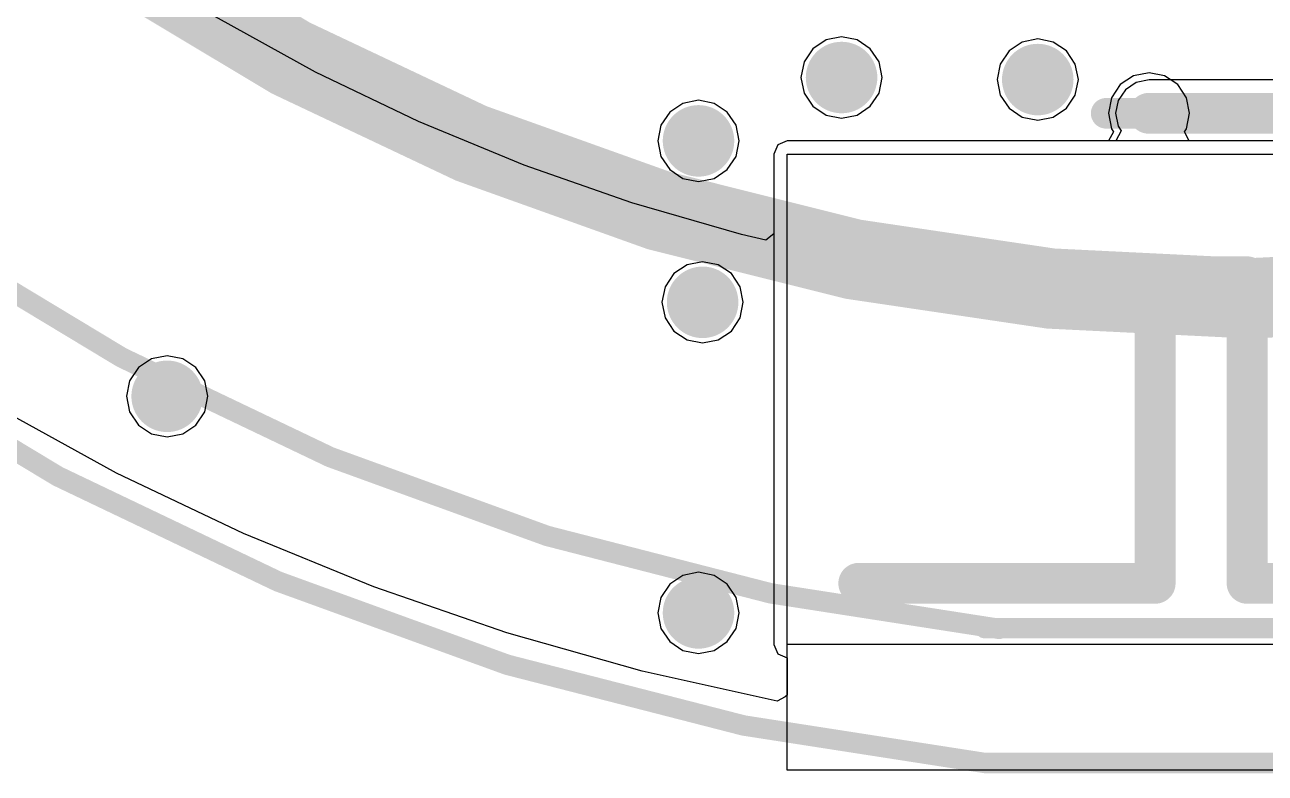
# Model space of a CAD drawing. Header units: millimetres. Extents: x 1.42 to 4.09, y 1.63 to 4.12.
# Drawn here: x 2.16 to 2.767, y 1.632 to 1.998 of the extents above; entities that cross this region are included whole.
import ezdxf

# ---------------------------------------------------------------- set-up
doc = ezdxf.new("R2010")
doc.units = ezdxf.units.MM
doc.header["$MEASUREMENT"] = 0
for name, color, linetype in [('BottomLayer', 5, 'Continuous'), ('BottomSolder', 6, 'Continuous'), ('KeepOutLayer', 6, 'Continuous'), ('Mechanical1', 6, 'Continuous'), ('Mechanical3', 76, 'Continuous'), ('MidLayer1', 16, 'Continuous'), ('MidLayer2', 76, 'Continuous'), ('MultiLayer', 9, 'Continuous'), ('TopLayer', 1, 'Continuous'), ('TopPaste', 8, 'Continuous'), ('ViaHoleLayer', 16, 'Continuous')]:
    doc.layers.add(name, color=color, linetype=linetype)

# ---------------------------------------------------------------- blocks, each defined once
blk = doc.blocks.new('ANT_2_4GHZ_FR408_4L_CMIFA_23')
at = {"layer": 'KeepOutLayer'}
for p, q in [((-0.06, -0.01), (-0.06, 0.29)), ((-0.06, 0.29), (0.45, 0.29)), ((0.45, 0.29), (0.45, 0.05)), ((0.145, 0.05), (0.055, 0.05)), ((0.055, 0.05), (0.055, 0.02)), ((0.245, 0.05), (0.145, 0.05)), ((0.345, 0.05), (0.245, 0.05)), ((0.45, 0.05), (0.345, 0.05)), ((0.055, 0.02), (0.055, -0.01)), ((0.055, -0.01), (-0.06, -0.01))]:
    blk.add_line(p, q, dxfattribs=at)
at = {"layer": 'TopLayer', "const_width": 0.02}
for points in [[(0, 0.26), (0, 0.03)], [(0.045, 0.26), (0, 0.26)], [(0.045, 0.26), (0.045, 0.11)], [(0.135, 0.26), (0.09, 0.26)], [(0.09, 0.26), (0.09, 0.11)], [(0.135, 0.26), (0.135, 0.11)], [(0.225, 0.26), (0.18, 0.26)], [(0.18, 0.26), (0.18, 0.11)], [(0.225, 0.26), (0.225, 0.11)], [(0.415, 0.26), (0.27, 0.26)], [(0.27, 0.26), (0.27, 0.11)], [(0.09, 0.11), (0.045, 0.11)], [(0.18, 0.11), (0.135, 0.11)], [(0.27, 0.11), (0.225, 0.11)], [(0, 0.03), (0, 0.00834)], [(0.25, 0.03), (0, 0.03)], [(0.273, 0.03), (0.25, 0.03)], [(0, 0.00834), (0, 0)]]:
    blk.add_lwpolyline(points, dxfattribs=at)
at = {"layer": 'TopLayer', "const_width": 0.01}
for points in [[(-0.005, 0.26, 1), (0.005, 0.26, 1)], [(-0.005, 0.26, 1), (0.005, 0.26, 1)], [(0.04, 0.26, 1), (0.05, 0.26, 1)], [(0.04, 0.26, 1), (0.05, 0.26, 1)], [(0.085, 0.26, 1), (0.095, 0.26, 1)], [(0.085, 0.26, 1), (0.095, 0.26, 1)], [(0.13, 0.26, 1), (0.14, 0.26, 1)], [(0.13, 0.26, 1), (0.14, 0.26, 1)], [(0.175, 0.26, 1), (0.185, 0.26, 1)], [(0.175, 0.26, 1), (0.185, 0.26, 1)], [(0.22, 0.26, 1), (0.23, 0.26, 1)], [(0.22, 0.26, 1), (0.23, 0.26, 1)], [(0.265, 0.26, 1), (0.275, 0.26, 1)], [(0.265, 0.26, 1), (0.275, 0.26, 1)], [(0.41, 0.26, 1), (0.42, 0.26, 1)], [(0.04, 0.11, 1), (0.05, 0.11, 1)], [(0.04, 0.11, 1), (0.05, 0.11, 1)], [(0.085, 0.11, 1), (0.095, 0.11, 1)], [(0.085, 0.11, 1), (0.095, 0.11, 1)], [(0.13, 0.11, 1), (0.14, 0.11, 1)], [(0.13, 0.11, 1), (0.14, 0.11, 1)], [(0.175, 0.11, 1), (0.185, 0.11, 1)], [(0.175, 0.11, 1), (0.185, 0.11, 1)], [(0.22, 0.11, 1), (0.23, 0.11, 1)], [(0.22, 0.11, 1), (0.23, 0.11, 1)], [(0.265, 0.11, 1), (0.275, 0.11, 1)], [(0.265, 0.11, 1), (0.275, 0.11, 1)], [(-0.005, 0.03, 1), (0.005, 0.03, 1)], [(-0.005, 0.03, 1), (0.005, 0.03, 1)], [(-0.005, 0.03, 1), (0.005, 0.03, 1)], [(0.245, 0.03, 1), (0.255, 0.03, 1)], [(0.245, 0.03, 1), (0.255, 0.03, 1)], [(0.268, 0.03, 1), (0.278, 0.03, 1)], [(-0.005, 0.00834, 1), (0.005, 0.00834, 1)], [(-0.005, 0.00834, 1), (0.005, 0.00834, 1)], [(-0.005, 0, 1), (0.005, 0, 1)]]:
    blk.add_lwpolyline(points, format="xyb", close=True, dxfattribs=at)
at = {"layer": 'TopLayer'}
for points in [[(0.245, 0.025), (0.255, 0.025), (0.245, 0.035), (0.255, 0.035)], [(-0.005, -0.005), (0.005, -0.005), (-0.005, 0.005), (0.005, 0.005)]]:
    blk.add_solid(points, dxfattribs=at)
at = {"layer": 'TopPaste'}
for points in [[(0.245, 0.025), (0.255, 0.025), (0.245, 0.035), (0.255, 0.035)], [(-0.005, -0.005), (0.005, -0.005), (-0.005, 0.005), (0.005, 0.005)]]:
    blk.add_solid(points, dxfattribs=at)

msp = doc.modelspace()

# ---------------------------------------------------------------- linework, layer by layer
at = {"layer": 'BottomLayer'}
for p, q in [((2.52883, 1.93908), (2.52693, 1.93449)), ((2.53343, 1.94098), (2.52883, 1.93908)), ((2.92193, 1.94098), (2.53343, 1.94098)), ((2.52693, 1.93449), (2.52693, 1.69449)), ((2.53343, 1.633), (2.53343, 1.93449)), ((2.53343, 1.93449), (2.92843, 1.93449)), ((2.20527, 1.77845), (2.14494, 1.81159)), ((2.26738, 1.74879), (2.20527, 1.77845)), ((2.33107, 1.72269), (2.26738, 1.74879)), ((2.39613, 1.70023), (2.33107, 1.72269)), ((2.46236, 1.6815), (2.39613, 1.70023)), ((2.52693, 1.69449), (2.52883, 1.6899)), ((2.52883, 1.6899), (2.53343, 1.68799)), ((2.53343, 1.68799), (2.53343, 1.66976)), ((2.52843, 1.66679), (2.46236, 1.6815)), ((2.53343, 1.66976), (2.53246, 1.66894)), ((2.53246, 1.66894), (2.52843, 1.66679)), ((3.04343, 1.633), (2.53343, 1.633))]:
    msp.add_line(p, q, dxfattribs=at)
at = {"layer": 'BottomLayer', "const_width": 0.0135}
for points in [[(2.55325, 1.972, 1), (2.56675, 1.972, 1)], [(2.64925, 1.971, 1), (2.66275, 1.971, 1)], [(2.48325, 1.941, 1), (2.49675, 1.941, 1)], [(2.48525, 1.862, 1), (2.49875, 1.862, 1)], [(2.22325, 1.816, 1), (2.23675, 1.816, 1)], [(2.48325, 1.71, 1), (2.49675, 1.71, 1)]]:
    msp.add_lwpolyline(points, format="xyb", close=True, dxfattribs=at)
at = {"layer": 'BottomSolder', "const_width": 0.0175}
for points in [[(2.55125, 1.972, 1), (2.56875, 1.972, 1)], [(2.64725, 1.971, 1), (2.66475, 1.971, 1)], [(2.48125, 1.941, 1), (2.49875, 1.941, 1)], [(2.48325, 1.862, 1), (2.50075, 1.862, 1)], [(2.22125, 1.816, 1), (2.23875, 1.816, 1)], [(2.48125, 1.71, 1), (2.49875, 1.71, 1)]]:
    msp.add_lwpolyline(points, format="xyb", close=True, dxfattribs=at)
at = {"layer": 'Mechanical1', "const_width": 0.01}
msp.add_lwpolyline([(2.63007, 1.63656, -0.35351), (1.53656, 2.73007)], format="xyb", dxfattribs=at)
at = {"layer": 'Mechanical1', "const_width": 0.005}
for points in [[(2.62757, 1.63656, 1), (2.63257, 1.63656, 1)], [(2.62758, 1.63657, 1), (2.63258, 1.63657, 1)]]:
    msp.add_lwpolyline(points, format="xyb", close=True, dxfattribs=at)
at = {"layer": 'Mechanical1', "const_width": 0.01}
msp.add_lwpolyline([(2.63008, 1.63657), (2.88992, 1.63657)], dxfattribs=at)
at = {"layer": 'Mechanical3'}
for points, const_width in [([(3.75606, 2.86, 1), (1.76394, 2.86, 1)], 0.03937), ([(2.62758, 1.70257, 1), (2.63258, 1.70257, 1)], 0.005), ([(2.63454, 1.7022, 1), (2.63954, 1.7022, 1)], 0.005)]:
    msp.add_lwpolyline(points, format="xyb", close=True, dxfattribs=dict(at, const_width=const_width))
at = {"layer": 'Mechanical3', "const_width": 0.01}
msp.add_lwpolyline([(2.63704, 1.7022, -0.35351), (1.6022, 2.73704)], format="xyb", dxfattribs=at)
msp.add_lwpolyline([(2.63008, 1.70257), (2.88992, 1.70257)], dxfattribs=at)
at = {"layer": 'MidLayer1'}
for p, q in [((2.52883, 1.93908), (2.52693, 1.93449)), ((2.53343, 1.94098), (2.52883, 1.93908)), ((2.92193, 1.94098), (2.53343, 1.94098)), ((2.52693, 1.93449), (2.52693, 1.69449)), ((2.53343, 1.633), (2.53343, 1.93449)), ((2.53343, 1.93449), (2.92843, 1.93449)), ((2.20527, 1.77845), (2.14494, 1.81159)), ((2.26738, 1.74879), (2.20527, 1.77845)), ((2.33107, 1.72269), (2.26738, 1.74879)), ((2.39613, 1.70023), (2.33107, 1.72269)), ((2.46236, 1.6815), (2.39613, 1.70023)), ((2.52693, 1.69449), (2.52883, 1.6899)), ((2.52883, 1.6899), (2.53343, 1.68799)), ((2.53343, 1.68799), (2.53343, 1.66976)), ((2.52843, 1.66679), (2.46236, 1.6815)), ((2.53343, 1.66976), (2.53246, 1.66894)), ((2.53246, 1.66894), (2.52843, 1.66679)), ((3.04343, 1.633), (2.53343, 1.633))]:
    msp.add_line(p, q, dxfattribs=at)
at = {"layer": 'MidLayer1', "const_width": 0.0135}
for points in [[(2.55325, 1.972, 1), (2.56675, 1.972, 1)], [(2.64925, 1.971, 1), (2.66275, 1.971, 1)], [(2.48325, 1.941, 1), (2.49675, 1.941, 1)], [(2.48525, 1.862, 1), (2.49875, 1.862, 1)], [(2.22325, 1.816, 1), (2.23675, 1.816, 1)], [(2.48325, 1.71, 1), (2.49675, 1.71, 1)]]:
    msp.add_lwpolyline(points, format="xyb", close=True, dxfattribs=at)
at = {"layer": 'MidLayer2'}
for p, q in [((2.56, 1.99188), (2.55239, 1.99037)), ((2.56761, 1.99037), (2.56, 1.99188)), ((2.656, 1.99088), (2.64839, 1.98937)), ((2.66361, 1.98937), (2.656, 1.99088)), ((2.54594, 1.98606), (2.54163, 1.97961)), ((2.55239, 1.99037), (2.54594, 1.98606)), ((2.57406, 1.98606), (2.56761, 1.99037)), ((2.57837, 1.97961), (2.57406, 1.98606)), ((2.64194, 1.98506), (2.63763, 1.97861)), ((2.64839, 1.98937), (2.64194, 1.98506)), ((2.67006, 1.98506), (2.66361, 1.98937)), ((2.67437, 1.97861), (2.67006, 1.98506)), ((2.54163, 1.97961), (2.54012, 1.972)), ((2.57988, 1.972), (2.57837, 1.97961)), ((2.63763, 1.97861), (2.63612, 1.971)), ((2.67588, 1.971), (2.67437, 1.97861)), ((2.70282, 1.97286), (2.69637, 1.96855)), ((2.71043, 1.97437), (2.70282, 1.97286)), ((2.71803, 1.97286), (2.71043, 1.97437)), ((2.72448, 1.96855), (2.71803, 1.97286)), ((2.54012, 1.972), (2.54163, 1.96439)), ((2.57837, 1.96439), (2.57988, 1.972)), ((2.63612, 1.971), (2.63763, 1.96339)), ((2.67437, 1.96339), (2.67588, 1.971)), ((2.69637, 1.96855), (2.69206, 1.9621)), ((2.72879, 1.9621), (2.72448, 1.96855)), ((2.49, 1.96088), (2.48239, 1.95937)), ((2.49761, 1.95937), (2.49, 1.96088)), ((2.54163, 1.96439), (2.54594, 1.95794)), ((2.57406, 1.95794), (2.57837, 1.96439)), ((2.63763, 1.96339), (2.64194, 1.95694)), ((2.67006, 1.95694), (2.67437, 1.96339)), ((2.69206, 1.9621), (2.69054, 1.95449)), ((2.73031, 1.95449), (2.72879, 1.9621)), ((2.47594, 1.95506), (2.47163, 1.94861)), ((2.48239, 1.95937), (2.47594, 1.95506)), ((2.50406, 1.95506), (2.49761, 1.95937)), ((2.50837, 1.94861), (2.50406, 1.95506)), ((2.54594, 1.95794), (2.55239, 1.95363)), ((2.56761, 1.95363), (2.57406, 1.95794)), ((2.64194, 1.95694), (2.64839, 1.95263)), ((2.66361, 1.95263), (2.67006, 1.95694)), ((2.69054, 1.95449), (2.69206, 1.94688)), ((2.72879, 1.94688), (2.73031, 1.95449)), ((2.47163, 1.94861), (2.47012, 1.941)), ((2.50988, 1.941), (2.50837, 1.94861)), ((2.55239, 1.95363), (2.56, 1.95212)), ((2.56, 1.95212), (2.56761, 1.95363)), ((2.64839, 1.95263), (2.656, 1.95112)), ((2.656, 1.95112), (2.66361, 1.95263)), ((2.69305, 1.94539), (2.69069, 1.94098)), ((2.69206, 1.94688), (2.69305, 1.94539)), ((2.7278, 1.94539), (2.72879, 1.94688)), ((2.73016, 1.94098), (2.7278, 1.94539)), ((2.47012, 1.941), (2.47163, 1.93339)), ((2.50837, 1.93339), (2.50988, 1.941)), ((2.52883, 1.93908), (2.52693, 1.93449)), ((2.53343, 1.94098), (2.52883, 1.93908)), ((2.69069, 1.94098), (2.53343, 1.94098)), ((2.92193, 1.94098), (2.73016, 1.94098)), ((2.47163, 1.93339), (2.47594, 1.92694)), ((2.50406, 1.92694), (2.50837, 1.93339)), ((2.52693, 1.93449), (2.52693, 1.69449)), ((2.53343, 1.633), (2.53343, 1.93449)), ((2.53343, 1.93449), (2.92843, 1.93449)), ((2.47594, 1.92694), (2.48239, 1.92263)), ((2.49761, 1.92263), (2.50406, 1.92694)), ((2.48239, 1.92263), (2.49, 1.92112)), ((2.49, 1.92112), (2.49761, 1.92263)), ((2.492, 1.88188), (2.48439, 1.88037)), ((2.49961, 1.88037), (2.492, 1.88188)), ((2.47794, 1.87606), (2.47363, 1.86961)), ((2.48439, 1.88037), (2.47794, 1.87606)), ((2.50606, 1.87606), (2.49961, 1.88037)), ((2.51037, 1.86961), (2.50606, 1.87606)), ((2.47363, 1.86961), (2.47212, 1.862)), ((2.51188, 1.862), (2.51037, 1.86961)), ((2.47212, 1.862), (2.47363, 1.85439)), ((2.51037, 1.85439), (2.51188, 1.862)), ((2.47363, 1.85439), (2.47794, 1.84794)), ((2.50606, 1.84794), (2.51037, 1.85439)), ((2.47794, 1.84794), (2.48439, 1.84363)), ((2.49961, 1.84363), (2.50606, 1.84794)), ((2.48439, 1.84363), (2.492, 1.84212)), ((2.492, 1.84212), (2.49961, 1.84363)), ((2.22239, 1.83437), (2.21594, 1.83006)), ((2.23, 1.83588), (2.22239, 1.83437)), ((2.23761, 1.83437), (2.23, 1.83588)), ((2.24406, 1.83006), (2.23761, 1.83437)), ((2.21594, 1.83006), (2.21163, 1.82361)), ((2.24837, 1.82361), (2.24406, 1.83006)), ((2.21163, 1.82361), (2.21012, 1.816)), ((2.24988, 1.816), (2.24837, 1.82361)), ((2.21012, 1.816), (2.21163, 1.80839)), ((2.24837, 1.80839), (2.24988, 1.816)), ((2.20527, 1.77845), (2.14494, 1.81159)), ((2.21163, 1.80839), (2.21594, 1.80194)), ((2.24406, 1.80194), (2.24837, 1.80839)), ((2.21594, 1.80194), (2.22239, 1.79763)), ((2.22239, 1.79763), (2.23, 1.79612)), ((2.23, 1.79612), (2.23761, 1.79763)), ((2.23761, 1.79763), (2.24406, 1.80194)), ((2.26738, 1.74879), (2.20527, 1.77845)), ((2.33107, 1.72269), (2.26738, 1.74879)), ((2.49, 1.72988), (2.48239, 1.72837)), ((2.49761, 1.72837), (2.49, 1.72988)), ((2.47594, 1.72406), (2.47163, 1.71761)), ((2.48239, 1.72837), (2.47594, 1.72406)), ((2.50406, 1.72406), (2.49761, 1.72837)), ((2.50837, 1.71761), (2.50406, 1.72406)), ((2.39613, 1.70023), (2.33107, 1.72269)), ((2.47163, 1.71761), (2.47012, 1.71)), ((2.50988, 1.71), (2.50837, 1.71761)), ((2.47012, 1.71), (2.47163, 1.70239)), ((2.50837, 1.70239), (2.50988, 1.71)), ((2.46236, 1.6815), (2.39613, 1.70023)), ((2.47163, 1.70239), (2.47594, 1.69594)), ((2.50406, 1.69594), (2.50837, 1.70239)), ((2.47594, 1.69594), (2.48239, 1.69163)), ((2.49761, 1.69163), (2.50406, 1.69594)), ((2.52693, 1.69449), (2.52883, 1.6899)), ((2.48239, 1.69163), (2.49, 1.69012)), ((2.49, 1.69012), (2.49761, 1.69163)), ((2.52883, 1.6899), (2.53343, 1.68799)), ((2.53343, 1.68799), (2.53343, 1.66976)), ((2.52843, 1.66679), (2.46236, 1.6815)), ((2.53343, 1.66976), (2.53246, 1.66894)), ((2.53246, 1.66894), (2.52843, 1.66679)), ((3.04343, 1.633), (2.53343, 1.633))]:
    msp.add_line(p, q, dxfattribs=at)
at = {"layer": 'MidLayer2', "const_width": 0.0135}
for points in [[(2.55325, 1.972, 1), (2.56675, 1.972, 1)], [(2.64925, 1.971, 1), (2.66275, 1.971, 1)], [(2.48325, 1.941, 1), (2.49675, 1.941, 1)], [(2.48525, 1.862, 1), (2.49875, 1.862, 1)], [(2.22325, 1.816, 1), (2.23675, 1.816, 1)], [(2.48325, 1.71, 1), (2.49675, 1.71, 1)]]:
    msp.add_lwpolyline(points, format="xyb", close=True, dxfattribs=at)
at = {"layer": 'MultiLayer', "const_width": 0.0135}
for points in [[(2.55325, 1.972, 1), (2.56675, 1.972, 1)], [(2.64925, 1.971, 1), (2.66275, 1.971, 1)], [(2.48325, 1.941, 1), (2.49675, 1.941, 1)], [(2.48525, 1.862, 1), (2.49875, 1.862, 1)], [(2.22325, 1.816, 1), (2.23675, 1.816, 1)], [(2.48325, 1.71, 1), (2.49675, 1.71, 1)]]:
    msp.add_lwpolyline(points, format="xyb", close=True, dxfattribs=at)
at = {"layer": 'TopLayer'}
for p, q in [((2.30265, 1.9747), (2.25373, 2.00174)), ((2.353, 1.95045), (2.30265, 1.9747)), ((2.70418, 1.96956), (2.69889, 1.96602)), ((2.71043, 1.9708), (2.70418, 1.96956)), ((2.92193, 1.9708), (2.71043, 1.9708)), ((2.69535, 1.96073), (2.69411, 1.95449)), ((2.69889, 1.96602), (2.69535, 1.96073)), ((2.69411, 1.95449), (2.69535, 1.94825)), ((2.40464, 1.92906), (2.353, 1.95045)), ((2.69687, 1.94598), (2.69419, 1.94098)), ((2.69535, 1.94825), (2.69687, 1.94598)), ((2.52883, 1.93908), (2.52693, 1.93449)), ((2.53343, 1.94098), (2.52883, 1.93908)), ((2.69419, 1.94098), (2.53343, 1.94098)), ((2.52693, 1.93449), (2.52693, 1.89553)), ((2.53343, 1.633), (2.53343, 1.93449)), ((2.53343, 1.93449), (2.92843, 1.93449)), ((2.4574, 1.9106), (2.40464, 1.92906)), ((2.51111, 1.89513), (2.4574, 1.9106)), ((2.52302, 1.89241), (2.51111, 1.89513)), ((2.52693, 1.89553), (2.52302, 1.89241)), ((3.04343, 1.633), (2.53343, 1.633))]:
    msp.add_line(p, q, dxfattribs=at)
for points, const_width in [([(2.55325, 1.972, 1), (2.56675, 1.972, 1)], 0.0135), ([(2.64925, 1.971, 1), (2.66275, 1.971, 1)], 0.0135), ([(2.68574, 1.95449, 1), (2.69324, 1.95449, 1)], 0.0075), ([(2.70668, 1.95449, 1), (2.71418, 1.95449, 1)], 0.0075), ([(2.48325, 1.941, 1), (2.49675, 1.941, 1)], 0.0135), ([(2.48525, 1.862, 1), (2.49875, 1.862, 1)], 0.0135), ([(2.22325, 1.816, 1), (2.23675, 1.816, 1)], 0.0135), ([(2.48325, 1.71, 1), (2.49675, 1.71, 1)], 0.0135)]:
    msp.add_lwpolyline(points, format="xyb", close=True, dxfattribs=dict(at, const_width=const_width))
at = {"layer": 'TopLayer', "const_width": 0.015}
msp.add_lwpolyline([(2.68949, 1.95449), (2.71043, 1.95449)], dxfattribs=at)
at = {"layer": 'ViaHoleLayer', "const_width": 0.0065}
for points in [[(2.55675, 1.972, 1), (2.56325, 1.972, 1)], [(2.65275, 1.971, 1), (2.65925, 1.971, 1)], [(2.48675, 1.941, 1), (2.49325, 1.941, 1)], [(2.48875, 1.862, 1), (2.49525, 1.862, 1)], [(2.22675, 1.816, 1), (2.23325, 1.816, 1)], [(2.48675, 1.71, 1), (2.49325, 1.71, 1)]]:
    msp.add_lwpolyline(points, format="xyb", close=True, dxfattribs=at)

# ---------------------------------------------------------------- block references
at = {"rotation": 180}
msp.add_blockref('ANT_2_4GHZ_FR408_4L_CMIFA_23', (2.98343, 1.98449), dxfattribs=at)

doc.saveas('drawing.dxf')
